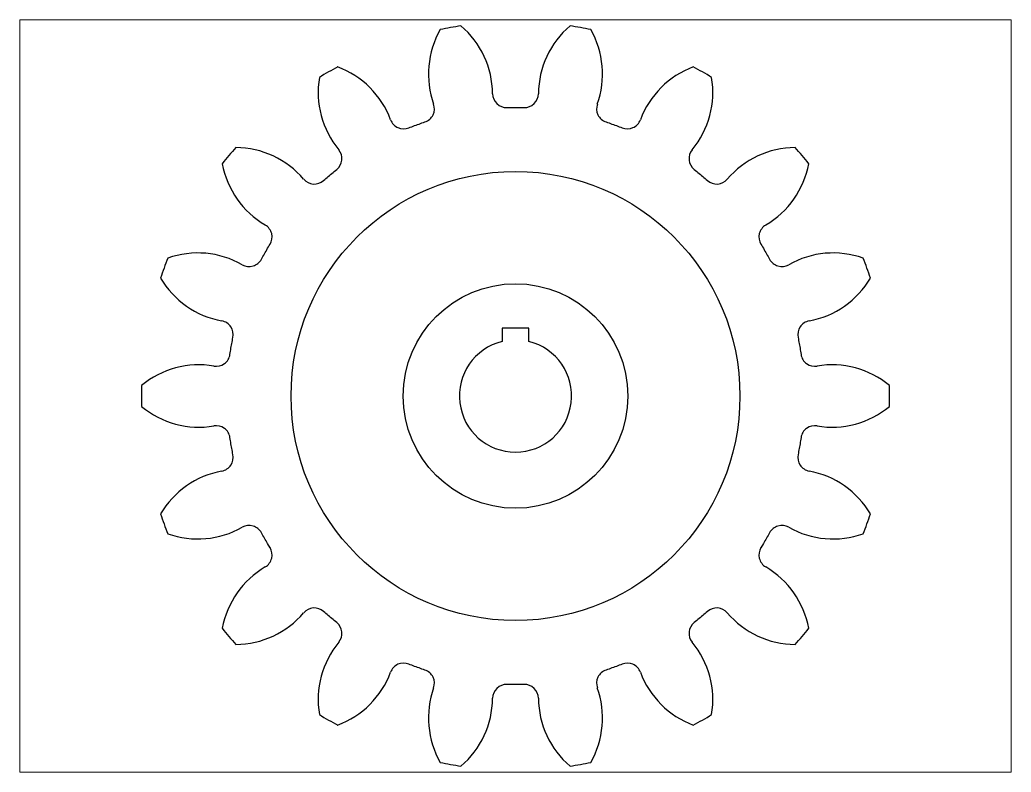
# Paper-space layout 'Layout2' of a CAD drawing. Header units: millimetres. Extents: x 26 to 231, y 20 to 176.
# The model-space entities are those that its viewports show. They can reach past a viewport. Long polylines and large blocks are cut down to what shows.
import ezdxf

# ---------------------------------------------------------------- set-up
doc = ezdxf.new("R2010")
doc.units = ezdxf.units.MM

msp = doc.modelspace()

# ---------------------------------------------------------------- linework, layer by layer
for points in [[(-323.6755, 237.2139), (-323.6685, 237.2141), (-323.6616, 237.2142), (-323.6546, 237.2143), (-323.6476, 237.2144), (-323.6407, 237.2144), (-323.6337, 237.2144), (-323.6268, 237.2144), (-323.6198, 237.2143), (-323.6129, 237.2142), (-323.6059, 237.2141), (-323.599, 237.2139)], [(-324.1126, 237.1233), (-324.1062, 237.1258), (-324.0997, 237.1284), (-324.0932, 237.1309), (-324.0867, 237.1333), (-324.0801, 237.1357), (-324.0736, 237.1381), (-324.0671, 237.1404), (-324.0605, 237.1427), (-324.0539, 237.145), (-324.0473, 237.1473), (-324.0407, 237.1495)], [(-323.2337, 237.1495), (-323.2271, 237.1473), (-323.2205, 237.145), (-323.2139, 237.1427), (-323.2074, 237.1404), (-323.2008, 237.1381), (-323.1943, 237.1357), (-323.1878, 237.1333), (-323.1812, 237.1309), (-323.1747, 237.1284), (-323.1683, 237.1258), (-323.1618, 237.1233)], [(-324.4925, 236.8887), (-324.4872, 236.8933), (-324.482, 236.8979), (-324.4768, 236.9024), (-324.4715, 236.9069), (-324.4662, 236.9114), (-324.4608, 236.9159), (-324.4555, 236.9204), (-324.4501, 236.9248), (-324.4447, 236.9292), (-324.4393, 236.9335), (-324.4338, 236.9378)], [(-322.8406, 236.9378), (-322.8351, 236.9335), (-322.8297, 236.9292), (-322.8243, 236.9248), (-322.8189, 236.9204), (-322.8136, 236.9159), (-322.8082, 236.9114), (-322.8029, 236.9069), (-322.7977, 236.9024), (-322.7924, 236.8979), (-322.7872, 236.8933), (-322.782, 236.8887)], [(-324.7691, 236.5383), (-324.7658, 236.5444), (-324.7625, 236.5505), (-324.7591, 236.5566), (-324.7557, 236.5626), (-324.7522, 236.5687), (-324.7487, 236.5747), (-324.7452, 236.5807), (-324.7417, 236.5867), (-324.7381, 236.5927), (-324.7345, 236.5986), (-324.7309, 236.6045)], [(-322.5436, 236.6045), (-322.5399, 236.5986), (-322.5363, 236.5927), (-322.5327, 236.5867), (-322.5292, 236.5807), (-322.5257, 236.5747), (-322.5222, 236.5687), (-322.5188, 236.5626), (-322.5153, 236.5566), (-322.512, 236.5505), (-322.5086, 236.5444), (-322.5053, 236.5383)], [(-323.5772, 236.1716), (-323.5772, 236.2316), (-323.6972, 236.2316), (-323.6972, 236.1716)], [(-324.9093, 236.1144), (-324.9082, 236.1213), (-324.9072, 236.1281), (-324.9061, 236.135), (-324.905, 236.1419), (-324.9038, 236.1487), (-324.9026, 236.1556), (-324.9013, 236.1624), (-324.9, 236.1693), (-324.8987, 236.1761), (-324.8974, 236.1829), (-324.896, 236.1897)], [(-322.3784, 236.1897), (-322.3771, 236.1829), (-322.3757, 236.1761), (-322.3744, 236.1693), (-322.3731, 236.1624), (-322.3719, 236.1556), (-322.3706, 236.1487), (-322.3695, 236.1419), (-322.3683, 236.135), (-322.3672, 236.1281), (-322.3662, 236.1213), (-322.3652, 236.1144)], [(-324.896, 235.6681), (-324.8974, 235.675), (-324.8987, 235.6818), (-324.9, 235.6886), (-324.9013, 235.6954), (-324.9026, 235.7023), (-324.9038, 235.7091), (-324.905, 235.716), (-324.9061, 235.7229), (-324.9072, 235.7297), (-324.9082, 235.7366), (-324.9093, 235.7435)], [(-322.3652, 235.7435), (-322.3662, 235.7366), (-322.3672, 235.7297), (-322.3683, 235.7229), (-322.3695, 235.716), (-322.3706, 235.7091), (-322.3719, 235.7023), (-322.3731, 235.6954), (-322.3744, 235.6886), (-322.3757, 235.6818), (-322.3771, 235.675), (-322.3784, 235.6681)], [(-324.7309, 235.2533), (-324.7345, 235.2593), (-324.7381, 235.2652), (-324.7417, 235.2712), (-324.7452, 235.2772), (-324.7487, 235.2832), (-324.7522, 235.2892), (-324.7557, 235.2952), (-324.7591, 235.3013), (-324.7625, 235.3074), (-324.7658, 235.3135), (-324.7691, 235.3196)], [(-322.5053, 235.3196), (-322.5086, 235.3135), (-322.512, 235.3074), (-322.5153, 235.3013), (-322.5188, 235.2952), (-322.5222, 235.2892), (-322.5257, 235.2832), (-322.5292, 235.2772), (-322.5327, 235.2712), (-322.5363, 235.2652), (-322.5399, 235.2593), (-322.5436, 235.2533)], [(-324.4338, 234.92), (-324.4393, 234.9244), (-324.4447, 234.9287), (-324.4501, 234.9331), (-324.4555, 234.9375), (-324.4608, 234.942), (-324.4662, 234.9464), (-324.4715, 234.9509), (-324.4768, 234.9555), (-324.482, 234.96), (-324.4872, 234.9646), (-324.4925, 234.9692)], [(-322.782, 234.9692), (-322.7872, 234.9646), (-322.7924, 234.96), (-322.7977, 234.9555), (-322.8029, 234.9509), (-322.8082, 234.9464), (-322.8136, 234.942), (-322.8189, 234.9375), (-322.8243, 234.9331), (-322.8297, 234.9287), (-322.8351, 234.9244), (-322.8406, 234.92)], [(-324.0407, 234.7084), (-324.0473, 234.7106), (-324.0539, 234.7128), (-324.0605, 234.7151), (-324.0671, 234.7174), (-324.0736, 234.7198), (-324.0801, 234.7222), (-324.0867, 234.7246), (-324.0932, 234.727), (-324.0997, 234.7295), (-324.1062, 234.732), (-324.1126, 234.7346)], [(-323.1618, 234.7346), (-323.1683, 234.732), (-323.1747, 234.7295), (-323.1812, 234.727), (-323.1878, 234.7246), (-323.1943, 234.7222), (-323.2008, 234.7198), (-323.2074, 234.7174), (-323.2139, 234.7151), (-323.2205, 234.7128), (-323.2271, 234.7106), (-323.2337, 234.7084)], [(-323.599, 234.644), (-323.6059, 234.6438), (-323.6129, 234.6437), (-323.6198, 234.6436), (-323.6268, 234.6435), (-323.6337, 234.6434), (-323.6407, 234.6434), (-323.6476, 234.6435), (-323.6546, 234.6436), (-323.6616, 234.6437), (-323.6685, 234.6438), (-323.6755, 234.644)]]:
    msp.add_lwpolyline(points)
for radius in [1, 0.5]:
    msp.add_circle((-323.6372, 235.9289), radius)
for centre, radius, start, end in [((-323.6372, 235.9289), 1.6665, 98.3839, 101.6161), ((-324.14, 237.2725), 0.4007, 0.4078, 49.5787), ((-323.1344, 237.2725), 0.4007, 130.4213, 179.5922), ((-323.6372, 235.9289), 1.6665, 78.3839, 81.6161), ((-323.6243, 237.3635), 0.4007, 150.4213, 199.5922), ((-323.6502, 237.3635), 0.4007, 340.4078, 29.5787), ((-323.6372, 235.9289), 1.6665, 118.3839, 121.6161), ((-324.5693, 237.0195), 0.4007, 20.4078, 69.5787), ((-322.7052, 237.0195), 0.4007, 110.4213, 159.5922), ((-323.6372, 235.9289), 1.6665, 58.3839, 61.6161), ((-324.1157, 237.2814), 0.4007, 170.4213, 219.5922), ((-323.1587, 237.2814), 0.4007, 320.4078, 9.5787), ((-323.6773, 237.2758), 0.062, 180.4078, 271.7052), ((-323.5971, 237.2758), 0.062, 268.2948, 359.5922), ((-324.0602, 237.2083), 0.062, 288.2948, 19.5922), ((-323.2142, 237.2083), 0.062, 160.4078, 251.7052), ((-324.1356, 237.1809), 0.062, 200.4078, 291.7052), ((-323.1389, 237.1809), 0.062, 248.2948, 339.5922), ((-323.6372, 235.9289), 1.6665, 138.3839, 141.6161), ((-324.8861, 236.635), 0.4007, 40.4078, 89.5787), ((-324.4723, 236.9865), 0.062, 308.2948, 39.5922), ((-322.8022, 236.9865), 0.062, 140.4078, 231.7052), ((-322.3884, 236.635), 0.4007, 90.4213, 139.5922), ((-323.6372, 235.9289), 1.6665, 38.3839, 41.6161), ((-324.5494, 237.0362), 0.4007, 190.4213, 239.5922), ((-322.725, 237.0362), 0.4007, 300.4078, 349.5787), ((-324.5337, 236.9349), 0.062, 220.4078, 311.7052), ((-322.7407, 236.9349), 0.062, 228.2948, 319.5922), ((-324.7836, 236.6371), 0.062, 328.2948, 59.5922), ((-322.4908, 236.6371), 0.062, 120.4078, 211.7052), ((-325.0522, 236.1653), 0.4007, 60.4078, 109.5787), ((-322.2222, 236.1653), 0.4007, 70.4213, 119.5922), ((-323.6372, 235.9289), 1.6665, 158.3839, 161.6161), ((-324.8237, 236.5677), 0.062, 240.4078, 331.7052), ((-322.4507, 236.5677), 0.062, 208.2948, 299.5922), ((-323.6372, 235.9289), 1.6665, 18.3839, 21.6161), ((-324.8731, 236.6574), 0.4007, 210.4213, 259.5922), ((-322.4013, 236.6574), 0.4007, 280.4078, 329.5787), ((-324.9567, 236.2023), 0.062, 348.2948, 79.5922), ((-322.3177, 236.2023), 0.062, 100.4078, 191.7052), ((-323.6372, 235.9289), 0.25, 103.8865, 76.1135), ((-324.9706, 236.1233), 0.062, 260.4078, 351.7052), ((-322.3038, 236.1233), 0.062, 188.2948, 279.5922), ((-325.0477, 235.6671), 0.4007, 80.4078, 129.5787), ((-322.2267, 235.6671), 0.4007, 50.4213, 99.5922), ((-323.6372, 235.9289), 1.6665, 178.3839, 181.6161), ((-323.6372, 235.9289), 1.6665, 358.3839, 1.6161), ((-325.0477, 236.1908), 0.4007, 230.4213, 279.5922), ((-322.2267, 236.1908), 0.4007, 260.4078, 309.5787), ((-324.9706, 235.7345), 0.062, 8.2948, 99.5922), ((-322.3038, 235.7345), 0.062, 80.4078, 171.7052), ((-324.9567, 235.6556), 0.062, 280.4078, 11.7052), ((-322.3177, 235.6556), 0.062, 168.2948, 259.5922), ((-324.8731, 235.2004), 0.4007, 100.4078, 149.5787), ((-322.4013, 235.2004), 0.4007, 30.4213, 79.5922), ((-323.6372, 235.9289), 1.6665, 198.3839, 201.6161), ((-323.6372, 235.9289), 1.6665, 338.3839, 341.6161), ((-325.0522, 235.6926), 0.4007, 250.4213, 299.5922), ((-324.8237, 235.2902), 0.062, 28.2948, 119.5922), ((-322.4507, 235.2902), 0.062, 60.4078, 151.7052), ((-322.2222, 235.6926), 0.4007, 240.4078, 289.5787), ((-324.7836, 235.2208), 0.062, 300.4078, 31.7052), ((-322.4908, 235.2208), 0.062, 148.2948, 239.5922), ((-324.5494, 234.8217), 0.4007, 120.4078, 169.5787), ((-322.725, 234.8217), 0.4007, 10.4213, 59.5922), ((-324.5337, 234.9229), 0.062, 48.2948, 139.5922), ((-322.7407, 234.9229), 0.062, 40.4078, 131.7052), ((-324.8861, 235.2229), 0.4007, 270.4213, 319.5922), ((-322.3884, 235.2229), 0.4007, 220.4078, 269.5787), ((-323.6372, 235.9289), 1.6665, 218.3839, 221.6161), ((-324.4723, 234.8714), 0.062, 320.4078, 51.7052), ((-322.8022, 234.8714), 0.062, 128.2948, 219.5922), ((-323.6372, 235.9289), 1.6665, 318.3839, 321.6161), ((-324.1157, 234.5765), 0.4007, 140.4078, 189.5787), ((-323.1587, 234.5765), 0.4007, 350.4213, 39.5922), ((-324.1356, 234.677), 0.062, 68.2948, 159.5922), ((-324.0602, 234.6495), 0.062, 340.4078, 71.7052), ((-323.2142, 234.6495), 0.062, 108.2948, 199.5922), ((-323.1389, 234.677), 0.062, 20.4078, 111.7052), ((-324.5693, 234.8383), 0.4007, 290.4213, 339.5922), ((-322.7052, 234.8383), 0.4007, 200.4078, 249.5787), ((-323.6243, 234.4944), 0.4007, 160.4078, 209.5787), ((-323.6773, 234.582), 0.062, 88.2948, 179.5922), ((-323.5971, 234.582), 0.062, 0.4078, 91.7052), ((-323.6502, 234.4944), 0.4007, 330.4213, 19.5922), ((-324.14, 234.5853), 0.4007, 310.4213, 359.5922), ((-323.1344, 234.5853), 0.4007, 180.4078, 229.5787), ((-323.6372, 235.9289), 1.6665, 238.3839, 241.6161), ((-323.6372, 235.9289), 1.6665, 298.3839, 301.6161), ((-323.6372, 235.9289), 1.6665, 258.3839, 261.6161), ((-323.6372, 235.9289), 1.6665, 278.3839, 281.6161)]:
    msp.add_arc(centre, radius, start, end)

psp = doc.layouts.new('Layout2')

# ---------------------------------------------------------------- viewports
at = {"layer": '0', "view_target_point": (-323.6372, 235.9289)}
psp.add_viewport(center=(128.5, 97.5), size=(205.6, 156), view_center_point=(0, 0), view_height=3.351143, dxfattribs=at)

doc.saveas('drawing.dxf')
